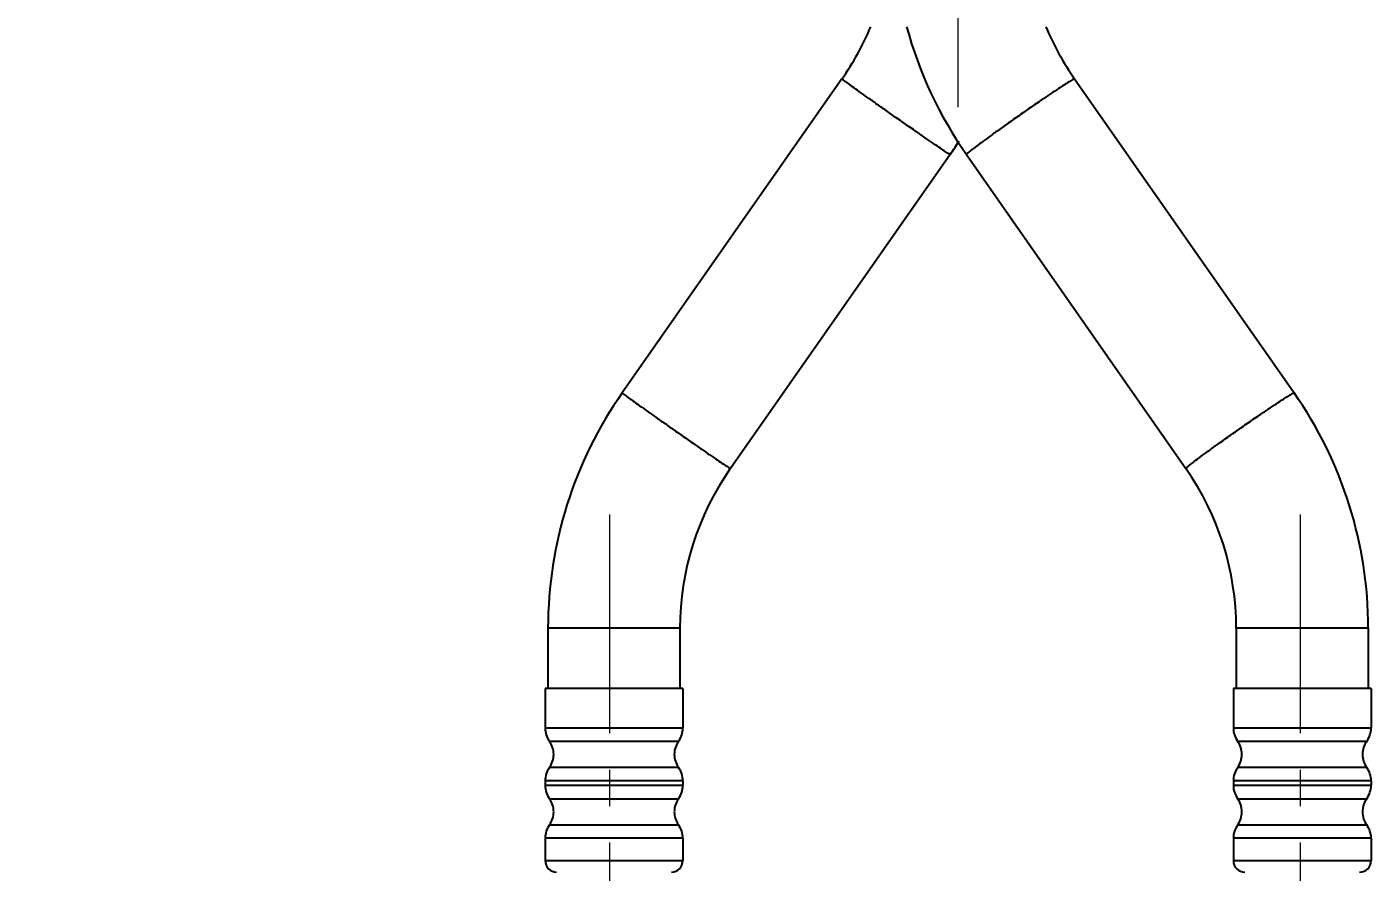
# Model space of a CAD drawing. Header units: millimetres. Extents: x 8809 to 9650, y -1236 to -642.
# Drawn here: x 9297.8 to 9415, y -1126.5 to -1052.9 of the extents above; entities that cross this region are included whole.
import ezdxf

# ---------------------------------------------------------------- set-up
doc = ezdxf.new("R2010")
doc.units = ezdxf.units.MM
doc.linetypes.add('CENTER2', pattern=[28.575, 19.05, -3.175, 3.175, -3.175])
doc.layers.add('CENTER', color=1, linetype='CENTER2', lineweight=15)
doc.layers.add('DIM', color=3, linetype='Continuous', lineweight=9)
doc.styles.get("Standard").update_dxf_attribs({"font": 'arial.ttf'})
doc.dimstyles.new('사본 ISO-25', dxfattribs={"dimtxt": 4, "dimasz": 4, "dimexe": 1.25, "dimexo": 0.625, "dimgap": 1.5, "dimtad": 1, "dimtih": 1, "dimtoh": 1, "dimdec": 1, "dimzin": 9, "dimdsep": 46, "dimtxsty": 'Standard', "dimcen": 2.5, "dimclrd": 3, "dimclre": 3, "dimclrt": 4, "dimadec": 0, "dimazin": 0, "dimtfac": 1, "dimtdec": 1, "dimtmove": 0, "dimatfit": 3, "dimfxl": 1, "dimarcsym": 0})

# ---------------------------------------------------------------- blocks, each defined once
blk = doc.blocks.new('*D62')
at = {"layer": 'Defpoints', "color": 0, "transparency": 16777216}
for p in [(9378.99, -801.23), (9259.55, -823.89), (9290.12, -906.85), (9235.09, -962.58), (9378.99, -1059.88)]:
    blk.add_point(p, dxfattribs=at)
at = {"layer": 'DIM', "color": 3, "lineweight": -2, "transparency": 16777216}
for start, end in [(260.3368, 264.57145), (265.42827, 269.6632)]:
    blk.add_arc((9378.99, -146.48), 765.54, start, end, dxfattribs=at)
at = {"layer": 'DIM', "color": 3, "transparency": 16777216}
for points in [[(9250.37, -901.9), (9250.62, -900.42), (9246.06, -900.39)], [(9374.5, -911.26), (9374.49, -912.76), (9378.99, -912.02)]]:
    blk.add_solid(points, dxfattribs=at)
at = {"layer": 'DIM', "color": 4, "transparency": 16777216, "insert": (9312.27, -909.11), "char_height": 4.5, "attachment_point": 5}
blk.add_mtext('10°', dxfattribs=at)

msp = doc.modelspace()

# ---------------------------------------------------------------- linework, layer by layer
at = {"color": 7, "linetype": 'Continuous'}
for p, q in [((9368.86, -1057.41), (9349.72, -1084.76)), ((9389.13, -1057.41), (9389.12, -1057.41)), ((9389.13, -1057.41), (9408.25, -1084.76)), ((9378.28, -1064.01), (9359.14, -1091.35)), ((9378.28, -1064.01), (9378.28, -1064.01)), ((9379.7, -1064), (9398.83, -1091.35)), ((9408.25, -1084.76), (9408.25, -1084.76)), ((9359.14, -1091.36), (9359.14, -1091.35)), ((9354.75, -1105.26), (9343.25, -1105.26)), ((9343.25, -1105.26), (9343.25, -1110.5)), ((9354.75, -1105.26), (9354.75, -1110.5)), ((9414.71, -1105.26), (9403.21, -1105.26)), ((9403.21, -1105.26), (9403.21, -1110.5)), ((9414.71, -1105.26), (9414.71, -1110.5)), ((9355, -1110.5), (9343, -1110.5)), ((9343, -1110.5), (9343, -1113.94)), ((9355, -1110.5), (9355, -1113.94)), ((9414.96, -1110.5), (9402.96, -1110.5)), ((9402.96, -1110.5), (9402.96, -1113.94)), ((9414.96, -1110.5), (9414.96, -1113.94)), ((9343, -1113.94), (9355, -1113.94)), ((9402.96, -1113.94), (9414.96, -1113.94)), ((9343.38, -1115.11), (9354.63, -1115.11)), ((9403.34, -1115.11), (9414.59, -1115.11)), ((9354.63, -1117.4), (9343.38, -1117.4)), ((9414.59, -1117.4), (9403.34, -1117.4)), ((9355, -1118.56), (9343, -1118.56)), ((9343, -1118.56), (9343, -1118.94)), ((9343, -1118.94), (9355, -1118.94)), ((9355, -1118.56), (9355, -1118.94)), ((9414.96, -1118.56), (9402.96, -1118.56)), ((9402.96, -1118.56), (9402.96, -1118.94)), ((9402.96, -1118.94), (9414.96, -1118.94)), ((9414.96, -1118.56), (9414.96, -1118.94)), ((9343.38, -1120.11), (9354.63, -1120.11)), ((9403.34, -1120.11), (9414.59, -1120.11)), ((9354.63, -1122.4), (9343.38, -1122.4)), ((9414.59, -1122.4), (9403.34, -1122.4)), ((9355, -1123.56), (9343, -1123.56)), ((9343, -1123.56), (9343, -1125.5)), ((9355, -1123.56), (9355, -1125.5)), ((9414.96, -1123.56), (9402.96, -1123.56)), ((9402.96, -1123.56), (9402.96, -1125.5)), ((9414.96, -1123.56), (9414.96, -1125.5)), ((9343, -1125.5), (9355, -1125.5)), ((9402.96, -1125.5), (9414.96, -1125.5))]:
    msp.add_line(p, q, dxfattribs=at)
at = {"color": 1}
msp.add_line((9378.99, -1062.95), (9378.99, -1062.95), dxfattribs=at)
at = {"color": 7, "linetype": 'Continuous'}
for centre, radius, start, end in [((9348.94, -1043.47), 24.32, 325.0212, 337.231), ((9409.25, -1043.39), 36.03, 195.2599, 214.8941), ((9409.07, -1043.48), 24.33, 202.7423, 214.9503), ((9349.04, -1043.53), 35.7, 325.0049, 327.2464), ((9379, -1105.26), 35.75, 145.0045, 180.0003), ((9378.94, -1105.26), 35.77, 359.9977, 34.9646), ((9379, -1105.26), 24.25, 145.0047, 180.0004), ((9378.94, -1105.26), 24.27, 359.9966, 34.9629), ((9345, -1113.94), 2, 180, 215.6591), ((9353, -1113.94), 2, 324.3409, 0), ((9404.96, -1113.94), 2, 180, 215.6591), ((9412.96, -1113.94), 2, 324.3409, 0), ((9341.75, -1116.27), 2, 0.59, 35.6591), ((9356.25, -1116.27), 2, 144.3409, 179.41), ((9401.71, -1116.27), 2, 0.59, 35.6591), ((9416.21, -1116.27), 2, 144.3409, 179.41), ((9341.75, -1116.23), 2, 324.3409, 359.41), ((9356.25, -1116.23), 2, 180.59, 215.6591), ((9401.71, -1116.23), 2, 324.3409, 359.41), ((9416.21, -1116.23), 2, 180.59, 215.6591), ((9345, -1118.56), 2, 144.3409, 180), ((9353, -1118.56), 2, 0, 35.6591), ((9404.96, -1118.56), 2, 144.3409, 180), ((9412.96, -1118.56), 2, 0, 35.6591), ((9345, -1118.94), 2, 180, 215.6591), ((9353, -1118.94), 2, 324.3409, 0), ((9404.96, -1118.94), 2, 180, 215.6591), ((9412.96, -1118.94), 2, 324.3409, 0), ((9341.75, -1121.27), 2, 0.59, 35.6591), ((9356.25, -1121.27), 2, 144.3409, 179.41), ((9401.71, -1121.27), 2, 0.59, 35.6591), ((9416.21, -1121.27), 2, 144.3409, 179.41), ((9341.75, -1121.23), 2, 324.3409, 359.41), ((9356.25, -1121.23), 2, 180.59, 215.6591), ((9401.71, -1121.23), 2, 324.3409, 359.41), ((9416.21, -1121.23), 2, 180.59, 215.6591), ((9345, -1123.56), 2, 144.3409, 180), ((9353, -1123.56), 2, 0, 35.6591), ((9404.96, -1123.56), 2, 144.3409, 180), ((9412.96, -1123.56), 2, 0, 35.6591), ((9344, -1125.5), 1, 180, 270), ((9354, -1125.5), 1, 270, 0), ((9403.96, -1125.5), 1, 180, 270), ((9413.96, -1125.5), 1, 270, 0)]:
    msp.add_arc(centre, radius, start, end, dxfattribs=at)
for points, knots in [([(9378.28, -1064.01), (9378.27, -1064.01), (9378.23, -1063.98), (9378.16, -1063.94), (9378.04, -1063.86), (9377.79, -1063.7), (9377.39, -1063.42), (9376.8, -1063.02), (9376.09, -1062.53), (9374.98, -1061.76), (9373.8, -1060.94), (9372.6, -1060.1), (9371.74, -1059.49), (9370.94, -1058.93), (9370.25, -1058.43), (9369.74, -1058.07), (9369.41, -1057.83), (9369.22, -1057.69), (9369.07, -1057.58), (9368.95, -1057.49), (9368.91, -1057.44), (9368.86, -1057.42), (9368.86, -1057.41)], [0, 0, 0, 0, 0.003119, 0.010951, 0.023443, 0.040487, 0.087508, 0.150234, 0.226282, 0.312749, 0.503504, 0.600531, 0.693726, 0.779546, 0.854721, 0.916383, 0.941397, 0.962192, 0.978586, 0.99041, 0.997558, 1, 1, 1, 1]), ([(9389.12, -1057.41), (9389.07, -1057.41), (9388.92, -1057.52), (9388.61, -1057.68), (9388.14, -1057.99), (9387.54, -1058.38), (9386.82, -1058.86), (9385.7, -1059.62), (9384.23, -1060.64), (9382.79, -1061.66), (9381.71, -1062.44), (9381.03, -1062.94), (9380.48, -1063.35), (9380.1, -1063.64), (9379.89, -1063.82), (9379.78, -1063.91), (9379.74, -1063.96), (9379.7, -1064), (9379.7, -1064)], [0, 0, 0, 0, 0.013451, 0.044946, 0.093417, 0.157085, 0.233575, 0.320022, 0.5096, 0.697706, 0.782366, 0.856447, 0.917174, 0.962294, 0.978458, 0.990152, 0.997288, 1, 1, 1, 1]), ([(9349.72, -1084.76), (9349.71, -1084.77), (9349.76, -1084.79), (9349.8, -1084.84), (9349.93, -1084.92), (9350.07, -1085.04), (9350.27, -1085.18), (9350.6, -1085.42), (9351.1, -1085.78), (9351.8, -1086.28), (9352.59, -1086.84), (9353.46, -1087.45), (9354.65, -1088.29), (9355.83, -1089.11), (9356.94, -1089.88), (9357.66, -1090.37), (9358.24, -1090.77), (9358.65, -1091.04), (9358.89, -1091.2), (9359.01, -1091.29), (9359.09, -1091.33), (9359.12, -1091.36), (9359.14, -1091.36)], [0, 0, 0, 0, 0.002442, 0.00959, 0.021414, 0.037808, 0.058603, 0.083617, 0.145279, 0.220454, 0.306274, 0.399469, 0.496496, 0.687251, 0.773718, 0.849766, 0.912492, 0.959513, 0.976557, 0.989049, 0.996881, 1, 1, 1, 1]), ([(9398.83, -1091.35), (9398.82, -1091.34), (9398.86, -1091.31), (9398.91, -1091.26), (9399.02, -1091.16), (9399.23, -1090.99), (9399.6, -1090.7), (9400.15, -1090.29), (9400.83, -1089.79), (9401.91, -1089.01), (9403.36, -1087.99), (9404.82, -1086.97), (9405.94, -1086.21), (9406.67, -1085.73), (9407.27, -1085.33), (9407.74, -1085.03), (9408.04, -1084.87), (9408.2, -1084.76), (9408.25, -1084.76)], [0, 0, 0, 0, 0.002712, 0.009848, 0.021542, 0.037706, 0.082826, 0.143553, 0.217634, 0.302294, 0.4904, 0.679978, 0.766425, 0.842915, 0.906583, 0.955054, 0.986549, 1, 1, 1, 1])]:
    msp.add_open_spline(points, degree=3, knots=knots, dxfattribs=at)
at = {"layer": 'CENTER'}
for p, q in [((9378.99, -1059.88), (9378.99, -801.23)), ((9348.62, -1095.36), (9348.62, -1147.5)), ((9408.78, -1095.36), (9408.78, -1147.5))]:
    msp.add_line(p, q, dxfattribs=at)

# ---------------------------------------------------------------- dimensions: what is measured, and where the dimension line sits
at = {"layer": 'DIM', "color": 1}
dim = msp.add_angular_dim_2l(base=(9290.12, -906.85), line1=((9378.99, -1059.88), (9378.99, -801.23)), line2=((9235.09, -962.58), (9259.55, -823.89)), dimstyle='사본 ISO-25', override={"dimtxt": 4.5, "dimasz": 4.5, "dimtad": 0}, dxfattribs=at)
dim.commit()
dim.dimension.update_dxf_attribs({"geometry": '*D62', "text_midpoint": (9312.27, -909.11)})

doc.saveas('drawing.dxf')
